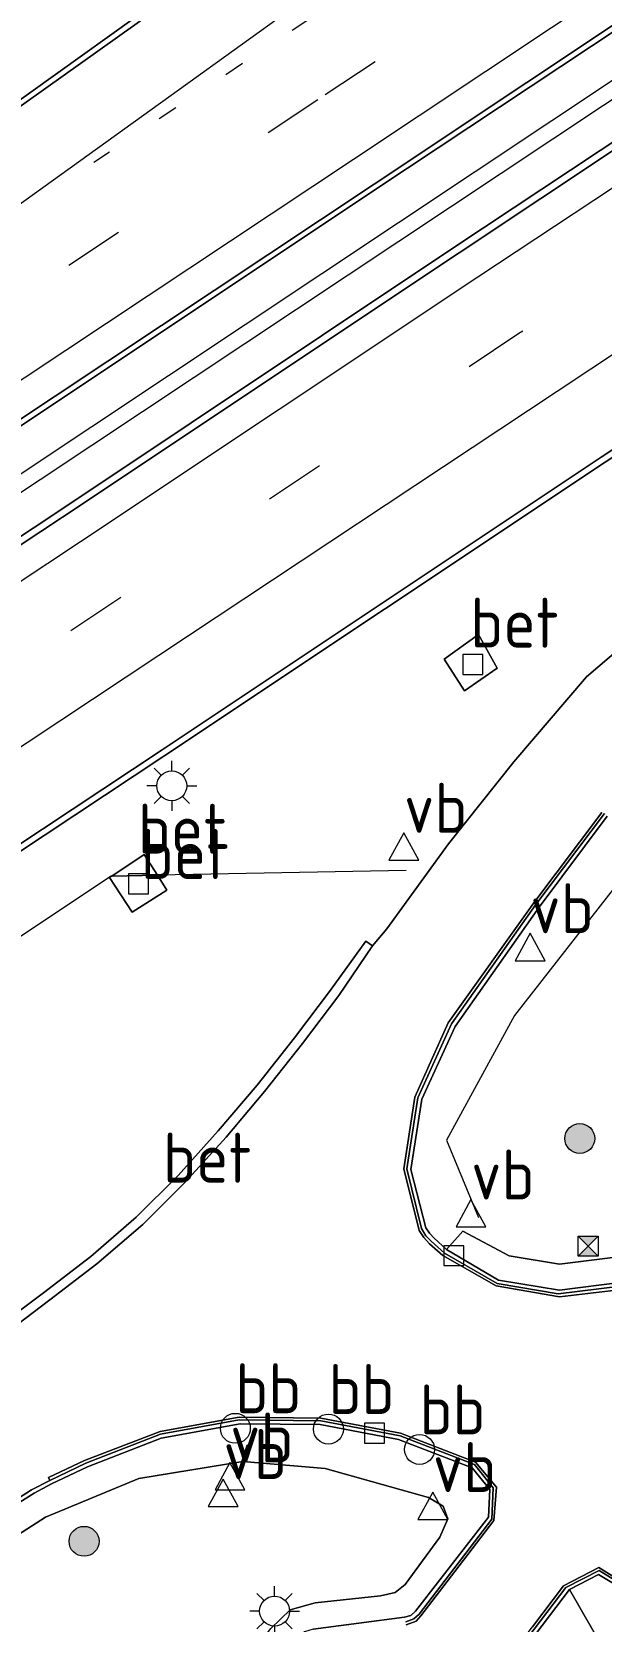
# Model space of a CAD drawing. Extents: x 253736 to 255979, y 477184 to 479215.
# Drawn here: x 254952.9 to 254981.4, y 478034 to 478113.7 of the extents above; entities that cross this region are included whole.
import ezdxf
from ezdxf.enums import TextEntityAlignment as Align

# ---------------------------------------------------------------- set-up
doc = ezdxf.new("R2010")
doc.units = 0
doc.linetypes.add('13strp', pattern=[4, 1, -3])
doc.linetypes.add('39strp', pattern=[12, 3, -9])
for name, color, linetype, lineweight in [('af-bs-rasterhekwerk', 8, 'hekwerk', 18), ('bp-b5-grasland', 8, 'Continuous', 18), ('bp-bs-boom', 8, 'Continuous', 18), ('gr-bs-geleiderail', 8, 'geleiderail', 18), ('mk-bs-13streep 0.45', 8, '13strp', 18), ('mk-bs-39streep 0.15', 8, '39strp', 18), ('mk-bs-streep 0.15', 8, 'Continuous', 18), ('og-bs-inrichtingselement', 8, 'Continuous', 18), ('og-bs-terreinafscheiding', 8, 'Continuous', 18), ('vh-b5-verh_soort', 8, 'Continuous', 18), ('vh-bs-band', 8, 'Continuous', 18), ('wh-bs-kolk', 8, 'Continuous', 18), ('wm-bs-lichtmast', 8, 'Continuous', 18), ('wm-bs-overig', 8, 'Continuous', 18), ('wm-bs-verkeersbord', 8, 'Continuous', 18)]:
    doc.layers.add(name, color=color, linetype=linetype, lineweight=lineweight)
doc.styles.add('rtw_iso', font='isocp.shx')
doc.linetypes.add('geleiderail', pattern='A,2,-1,[175,RTW.shx,S=0.5,R=0,X=0,Y=0],-1', length=4)
doc.linetypes.add('hekwerk', pattern='A,7,-1.5,[1,RTW.shx,S=0.75,R=0,X=0,Y=0],-1.5', length=10)

# ---------------------------------------------------------------- blocks, each defined once
blk = doc.blocks.new('verkeersbord')
for p, q in [((0, 0.75), (-0.75, -0.625)), ((0.75, -0.625), (0, 0.75)), ((-0.75, -0.625), (0.75, -0.625))]:
    blk.add_line(p, q)
blk = doc.blocks.new('dtbattr')
at = {"style": 'rtw_iso'}
blk.add_attdef('TAG', (0.591, 0.868), '', height=2.5, dxfattribs=at)
blk = doc.blocks.new('kolk')
blk.add_lwpolyline([(-0.5, -0.5), (0.5, -0.5), (0.5, 0.5), (-0.5, 0.5)], close=True)
blk = doc.blocks.new('dtb')
blk.add_circle((0, 0), 0.75)
blk = doc.blocks.new('camera')
h = blk.add_hatch(color=256)
h.paths.add_polyline_path([(0.5, 0.5), (-0.5, 0.5), (0, 0)])
h.paths.add_polyline_path([(0, 0), (-0.5, -0.5), (0.5, -0.5)])
for p, q in [((-0.5, 0.5), (0.5, -0.5)), ((0.5, 0.5), (-0.5, -0.5))]:
    blk.add_line(p, q)
blk.add_lwpolyline([(-0.5, 0.5), (0.5, 0.5), (0.5, -0.5), (-0.5, -0.5)], close=True)
blk = doc.blocks.new('RW1 Buren totaal_ACAD_1_FMEBLOCK86')
at = {"layer": 'bp-b5-grasland'}
for points in [[(14.667, 16.477, 24.632), (12.323, 15.211, 24.603), (12.825, 14.275, 24.583), (12.91, 14.33, 24.318), (14.329, 15.134, 24.384), (15.329, 13.329, 24.401), (15.27, 13.297, 24.399), (16.617, 10.909, 24.621), (16.608, 10.904, 24.621), (16.656, 10.816, 24.621), (17.57, 11.312, 24.512), (18.511, 9.773, 24.64), (24.658, -1.16, 24.641), (-7.515, -19.081, 24.563), (-18.721, -25.355, 24.548), (-21.531, -20.37, 24.435), (-24.658, -14.758, 24.329), (-23.787, -14.3, 24.382), (-21.849, -13.184, 24.357), (-19.344, -11.513, 24.365), (-17.079, -9.511, 24.37), (-15.138, -7.191, 24.387), (-4.57, 6.744, 24.423), (9.559, 25.355, 24.543), (13.787, 17.978, 24.636)], [(-12.276, -20.478, 24.542), (8.88, -8.548, 24.486), (8.529, -7.293, 24.257), (6.415, -3.02, 24.034), (17.814, 2.816, 24.355), (18.441, 4.444, 24.489), (15.776, 8.561, 24.425), (12.614, 9.39, 24.276), (10.309, 12.886, 24.281), (7.002, 15.88, 24.256), (5.134, 16.327, 24.345), (3.219, 15.009, 24.39), (-4.263, 5.266, 24.339), (-14.529, -8.513, 24.289), (-16.697, -10.982, 24.283), (-19.263, -12.931, 24.285), (-21.82, -15.002, 24.307), (-22.243, -16.542, 24.299), (-18.627, -22.17, 24.471), (-17.785, -22.658, 24.505), (-16.265, -22.57, 24.49)], [(11.244, -7.629, 24.431), (18.318, -4.046, 24.469), (16.311, -0.311, 24.419), (9.259, -3.875, 24.323)]]:
    blk.add_polyline3d(points, close=True, dxfattribs=at)
blk = doc.blocks.new('RW1 Buren totaal_ACAD_1_FMEBLOCK121')
at = {"layer": 'bp-b5-grasland'}
for points in [[(17.036, 4.126, 24.227), (-4.313, -10.009, 24.206), (-11.81, -14.929, 24.189), (-21.513, -21.345, 24.175), (-32.573, -28.667, 24.186), (-37.02, -31.587, 24.182), (-41.441, -35.361, 24.163), (-45.085, -39.612, 24.158), (-48.352, -43.72, 24.147), (-51.444, -47.983, 24.169), (-52.162, -48.837, 24.181), (-52.496, -48.61, 24.263), (-54.267, -51.058, 24.267), (-56.067, -53.453, 24.29), (-57.947, -55.823, 24.306), (-59.894, -58.106, 24.336), (-61.896, -60.343, 24.365), (-64.012, -62.437, 24.358), (-66.283, -64.408, 24.346), (-68.656, -66.234, 24.34), (-71.085, -68.052, 24.32)], [(-123.333, -79.617, 24.248), (-105.963, -68.099, 24.254), (-82.017, -52.187, 24.307), (-62.624, -39.328, 24.313), (-40.512, -24.599, 24.362), (-23.482, -13.286, 24.367), (0.84, 2.865, 24.408)]]:
    blk.add_polyline3d(points, dxfattribs=at)
for points in [[(-48.566, -34.475, 23.984), (-47.551, -36.062, 23.969), (-45.919, -34.931, 23.957), (-46.855, -33.237, 23.969)], [(-65.227, -45.345, 23.96), (-65.337, -45.419, 23.942), (-64.213, -47.152, 23.93), (-62.464, -46.054, 23.927), (-62.944, -45.301, 23.992), (-63.603, -44.266, 23.936)]]:
    blk.add_polyline3d(points, close=True, dxfattribs=at)
blk = doc.blocks.new('RW1 Buren totaal_ACAD_1_FMEBLOCK153')
at = {"layer": 'bp-b5-grasland'}
blk.add_polyline3d([(-19.684, -17.607, 24.762), (-39.852, -30.986, 24.744), (-60.968, -45.069, 24.711), (-81.337, -58.579, 24.689), (-101.173, -71.821, 24.67), (-122.662, -86.049, 24.648), (-143.344, -99.778, 24.628), (-163.6, -113.26, 24.572), (-166.26, -115.035, 24.568), (-167.151, -113.48, 25.234), (-167.586, -112.879, 25.252), (-168.871, -111.209, 24.542), (-167.2, -110.098, 24.546), (-142.91, -94.001, 24.596), (-120.5, -79.048, 24.6), (-103.947, -68.135, 24.634), (-85.237, -55.65, 24.665), (-62.199, -40.35, 24.681), (-42.475, -27.246, 24.698), (-22.091, -13.747, 24.719), (0.318, 1.1, 24.749)], dxfattribs=at)
blk = doc.blocks.new('RW1 Buren totaal_ACAD_1_FMEBLOCK187')
at = {"layer": 'bp-b5-grasland'}
blk.add_polyline3d([(-63.529, -109.425, 24.373), (-77.97, -119.773, 24.368), (-81.548, -122.317, 24.362), (-85.702, -125.295, 24.348), (-89.151, -127.659, 24.334), (-109.549, -141.286, 24.309), (-128.239, -153.606, 24.261), (-147.641, -166.574, 24.25), (-152.899, -158.872, 23.71), (-119.671, -136.762, 24.004), (-79.63, -109.768, 24.052)], dxfattribs=at)
blk = doc.blocks.new('boom')
blk.add_hatch(color=256).paths.add_polyline_path([(-0.75, 0, 1), (0.75, 0, 1)])
blk.add_circle((0, 0), 0.75)
blk = doc.blocks.new('lantaarnpaal')
for p, q in [((-0.884, 0.884), (-0.53, 0.53)), ((0, 0.75), (0, 1.25)), ((0.53, 0.53), (0.884, 0.884)), ((-0.75, 0), (-1.25, 0)), ((0.75, 0), (1.25, 0)), ((-0.53, -0.53), (-0.884, -0.884)), ((0, -0.75), (0, -1.25)), ((0.53, -0.53), (0.884, -0.884))]:
    blk.add_line(p, q)
blk.add_circle((0, 0), 0.75)
blk = doc.blocks.new('RW1 Buren totaal_ACAD_1_FMEBLOCK888')
at = {"layer": 'vh-b5-verh_soort'}
for points in [[(-21.379, -26.355, 24.459), (-21.923, -25.557, 24.45), (-21.274, -25.191, 24.45), (-22.751, -17.575, 24.45), (-26.073, -19.478, 24.45), (-27.584, -17.265, 24.417), (-26.186, -16.329, 24.413), (-21.481, -12.507, 24.402), (-17.473, -8.009, 24.393), (-14.24, -2.909, 24.314), (-10.023, 4.97, 24.394), (-6.892, 10.829, 24.387), (-3.721, 15.863, 24.345), (0.503, 20.2, 24.375), (4.764, 22.875, 24.356), (5.623, 23.34, 24.323), (7.424, 24.206, 24.349), (11.128, 25.637, 24.378), (15.084, 26.355, 24.409), (19.089, 26.319, 24.431), (23.02, 25.568, 24.44), (26.709, 24.143, 24.441), (27.584, 23.064, 24.465), (27.531, 21.673, 24.464), (23.865, 16.966, 24.455), (23.632, 16.755, 24.459), (23.314, 16.659, 24.473), (18.738, 16.061, 24.404), (18.306, 15.932, 24.399), (17.946, 15.626, 24.378), (10.525, 5.92, 24.409), (3.012, -4.041, 24.394), (2.781, -4.48, 24.398), (2.736, -4.868, 24.403), (3.492, -9.628, 24.449), (3.487, -9.916, 24.454), (3.339, -10.228, 24.449), (1.446, -12.555, 24.47), (-0.753, -14.611, 24.464), (-3.247, -16.291, 24.477)], [(-3.958, -10.569, 24.64), (-3.082, -10.602, 24.613), (-2.436, -9.827, 24.59), (-0.973, -7.325, 24.541), (1.37, -3.903, 24.473), (10.052, 7.561, 24.485), (16.612, 16.099, 24.457), (17.589, 17.04, 24.465), (18.841, 17.381, 24.479), (22.106, 17.731, 24.514), (22.843, 17.901, 24.512), (23.356, 18.3, 24.519), (25.089, 20.668, 24.535), (25.484, 21.596, 24.53), (25.26, 22.228, 24.523), (24.521, 22.664, 24.534), (19.332, 24.107, 24.501), (15.207, 24.466, 24.466), (10.005, 23.61, 24.421), (5.321, 21.677, 24.347), (1.33, 19.122, 24.38), (-2.703, 14.947, 24.38), (-5.611, 10.205, 24.391), (-8.857, 4.394, 24.441), (-14.396, -5.617, 24.437)]]:
    blk.add_polyline3d(points, close=True, dxfattribs=at)
blk = doc.blocks.new('dtbattr-r')
at = {"style": 'rtw_iso'}
blk.add_attdef('TAG', text='', height=2.5, dxfattribs=at).set_placement((0, 0), align=Align.MIDDLE_CENTER)
blk = doc.blocks.new('RW1 Buren totaal_ACAD_1_FMEBLOCK893')
at = {"layer": 'vh-b5-verh_soort'}
for points in [[(-39.181, -28.758, 24.527), (-42.57, -22.509, 24.547), (-44.25, -21.472, 24.518), (-46.024, -22.384, 24.47), (-47.584, -24.437, 24.449)], [(-53.92, -24.334, 24.339), (-53.418, -24.147, 24.341), (-53.174, -23.895, 24.342), (-51.467, -21.666, 24.423), (-49.514, -19.115, 24.441), (-49.391, -17.433, 24.415), (-50.433, -16.183, 24.405), (-54.202, -14.733, 24.371), (-58.182, -13.982, 24.312), (-62.287, -13.931, 24.292), (-66.237, -14.644, 24.249), (-70.024, -16.104, 24.237), (-71.829, -16.962, 24.218), (-71.773, -17.112, 24.211), (-72.687, -17.565, 24.236), (-76.939, -20.284, 24.218), (-81.197, -24.643, 24.244)], [(-74.216, -9.897, 24.218), (-71.769, -8.057, 24.21), (-69.422, -6.241, 24.207), (-67.104, -4.282, 24.225), (-64.97, -2.141, 24.241), (-62.93, 0.106, 24.226), (-61.005, 2.391, 24.207), (-59.108, 4.792, 24.177), (-57.295, 7.208, 24.16), (-55.596, 9.691, 24.181), (-54.878, 10.545, 24.169), (-51.786, 14.808, 24.147), (-48.519, 18.916, 24.158), (-44.875, 23.167, 24.163), (-40.454, 26.941, 24.182)], [(-44.103, 16.378, 24.25), (-47.521, 11.851, 24.232), (-51.804, 5.831, 24.251), (-53.478, 2.108, 24.282), (-54.029, -1.487, 24.288), (-53.256, -4.573, 24.311), (-53.033, -4.929, 24.314), (-52.749, -5.24, 24.319), (-52.074, -5.822, 24.309), (-49.408, -7.351, 24.393), (-46.228, -7.907, 24.425), (-43.101, -7.535, 24.47)]]:
    blk.add_polyline3d(points, dxfattribs=at)
blk = doc.blocks.new('Deel_d28hz')
at = {"layer": 'af-bs-rasterhekwerk'}
for points in [[(255118.226, 478166.834, 24.369), (255097.356, 478150.46, 24.267), (254987.221, 478077.356, 24.217), (254977.077, 478064.379, 24.253), (254973.673, 478058.132, 24.34), (254975.275, 478054.254, 24.32)], [(254971.653, 478071.65, 24.079), (254959.188, 478071.406, 23.992), (254956.905, 478071.361, 23.96), (254956.862, 478071.36, 23.977), (254898.616, 478032.6, 23.896)]]:
    blk.add_polyline3d(points, dxfattribs=at)
at = {"layer": 'bp-b5-grasland'}
for points in [[(254982.011, 478052.244, 24.545), (254979.332, 478051.91, 24.529), (254976.811, 478052.331, 24.525), (254974.494, 478053.562, 24.429), (254973.679, 478052.651, 24.431), (254973.052, 478053.222, 24.443), (254972.823, 478053.464, 24.446), (254972.636, 478053.728, 24.428), (254971.882, 478056.656, 24.412), (254972.436, 478060.186, 24.408), (254974.102, 478063.826, 24.388), (254978.318, 478069.798, 24.375), (254981.72, 478074.37, 24.293)], [(254945.551, 478032.508, 24.38), (254949.585, 478036.683, 24.38), (254953.575, 478039.238, 24.347), (254958.26, 478041.171, 24.421), (254963.462, 478042.027, 24.466), (254967.587, 478041.668, 24.501), (254972.775, 478040.225, 24.534), (254973.514, 478039.789, 24.523), (254973.738, 478039.157, 24.53), (254973.344, 478038.229, 24.535), (254971.611, 478035.861, 24.519), (254971.098, 478035.462, 24.512), (254970.36, 478035.292, 24.514), (254967.096, 478034.942, 24.479), (254965.843, 478034.601, 24.465), (254964.866, 478033.66, 24.457)]]:
    blk.add_polyline3d(points, dxfattribs=at)
at = {"layer": 'gr-bs-geleiderail'}
for points in [[(254888.275, 478047.997, 25.234), (254935.328, 478079.297, 25.375), (254984.13, 478111.71, 25.456), (255036.715, 478146.672, 25.501), (255089.688, 478181.695, 25.57), (255099.031, 478187.796, 25.585), (255119.681, 478201.284, 25.603), (255139.001, 478214.098, 25.636), (255146.576, 478219.171, 25.639), (255168.412, 478234.722, 25.633), (255193.618, 478252.791, 25.636), (255196.659, 478255.099, 25.672), (255203.806, 478261.204, 25.642), (255211.552, 478267.917, 25.69), (255213.228, 478269.389, 25.696)], [(255189.73, 478254.275, 25.687), (255168.87, 478239.295, 25.606), (255166.928, 478237.872, 25.609), (255165.502, 478236.716, 25.624), (255163.462, 478234.975, 25.6), (255147.611, 478221.359, 25.606), (255145.153, 478219.373, 25.609), (255142.787, 478217.576, 25.6), (255140.043, 478215.661, 25.597), (255086.635, 478180.625, 25.567), (255065.494, 478166.654, 25.546), (255039.868, 478149.662, 25.474), (254994.323, 478119.448, 25.471), (254944.356, 478086.205, 25.42), (254887.84, 478048.598, 25.252)]]:
    blk.add_polyline3d(points, dxfattribs=at)
at = {"layer": 'mk-bs-13streep 0.45'}
blk.add_polyline3d([(255184.276, 478260.825, 24.803), (255159.55, 478243.248, 24.766), (255139.797, 478229.605, 24.77), (255123.253, 478218.399, 24.76), (255103.304, 478205.046, 24.716), (255083.362, 478191.75, 24.707), (255065.914, 478180.142, 24.674), (255049.248, 478169.093, 24.652), (255033.402, 478158.555, 24.629), (255013.39, 478145.301, 24.61), (254993.389, 478132.014, 24.595), (254976.767, 478120.942, 24.569), (254956.009, 478107.131, 24.548)], dxfattribs=at)
at = {"layer": 'mk-bs-39streep 0.15'}
for points in [[(255226.958, 478271.138, 25.019), (255223.306, 478268.451, 25.01), (255198.516, 478250.276, 24.912), (255177.9, 478235.288, 24.846), (255158.307, 478221.1, 24.864), (255140.11, 478208.093, 24.835), (255119.662, 478193.675, 24.805), (255100.661, 478180.703, 24.782), (255079.172, 478166.186, 24.753), (255060.93, 478154.106, 24.732), (255038.855, 478139.38, 24.689), (255018.695, 478126.038, 24.67), (254997.503, 478111.938, 24.651), (254977.306, 478098.547, 24.628), (254957.352, 478085.319, 24.61), (254935.845, 478071.061, 24.58), (254915.165, 478057.282, 24.532), (254894.834, 478043.753, 24.492), (254892.201, 478041.997, 24.488)], [(255186.689, 478258.106, 24.879), (255166.202, 478243.526, 24.804), (255150.144, 478232.271, 24.835), (255132.672, 478220.397, 24.81), (255113.308, 478207.386, 24.773), (255092.597, 478193.55, 24.74), (255073.1, 478180.586, 24.724), (255052.608, 478166.992, 24.688), (255030.329, 478152.206, 24.648), (255010.167, 478138.804, 24.644), (254990.085, 478125.445, 24.622), (254967.229, 478110.267, 24.594), (254948.36, 478097.705, 24.57), (254932.29, 478087.062, 24.539), (254909.632, 478071.999, 24.522), (254885.16, 478055.676, 24.49), (254883.58, 478054.626, 24.487)]]:
    blk.add_polyline3d(points, dxfattribs=at)
at = {"layer": 'mk-bs-streep 0.15'}
for points in [[(255224.761, 478273.828, 25.1), (255221.085, 478271.117, 25.087), (255196.306, 478252.972, 24.989), (255175.815, 478238.102, 24.917), (255156.271, 478223.899, 24.942), (255138.047, 478210.911, 24.927), (255117.592, 478196.483, 24.904), (255098.571, 478183.49, 24.884), (255077.161, 478169.041, 24.835), (255059.004, 478156.986, 24.809), (255036.874, 478142.255, 24.764), (255016.723, 478128.899, 24.752), (254995.537, 478114.784, 24.732), (254975.242, 478101.385, 24.711), (254955.33, 478088.115, 24.686), (254933.831, 478073.872, 24.654), (254913.196, 478060.129, 24.626), (254892.903, 478046.623, 24.578), (254890.251, 478044.853, 24.572)], [(254894.152, 478039.139, 24.409), (254896.752, 478040.874, 24.414), (254917.083, 478054.403, 24.454), (254937.76, 478068.18, 24.502), (254959.264, 478082.435, 24.532), (254979.218, 478095.663, 24.55), (254999.417, 478109.056, 24.573), (255020.608, 478123.155, 24.592), (255040.77, 478136.498, 24.611), (255062.845, 478151.225, 24.654), (255081.096, 478163.31, 24.675), (255102.605, 478177.841, 24.704), (255121.634, 478190.832, 24.727), (255142.113, 478205.272, 24.757), (255160.328, 478218.292, 24.786), (255179.932, 478232.488, 24.768), (255200.556, 478247.482, 24.834), (255225.354, 478265.662, 24.932), (255229.151, 478268.455, 24.941)], [(255181.901, 478263.502, 24.731), (255161.392, 478248.914, 24.659), (255137.295, 478232.204, 24.685), (255118.162, 478219.275, 24.651), (255088.634, 478199.613, 24.609), (255066.814, 478185.019, 24.586), (255048.343, 478172.804, 24.53), (255027.272, 478158.773, 24.508), (255026.146, 478158.013, 24.521), (255024.613, 478156.955, 24.509), (255006.705, 478144.105, 24.526), (254986.328, 478129.518, 24.54), (254965.243, 478114.337, 24.546), (254944.373, 478099.342, 24.541), (254943.141, 478098.456, 24.543), (254941.881, 478097.63, 24.528), (254924.43, 478086.06, 24.494), (254906.753, 478074.33, 24.461), (254884.873, 478059.746, 24.439), (254881.581, 478057.554, 24.435)], [(255188.981, 478255.523, 24.953), (255168.51, 478240.905, 24.882), (255152.228, 478229.527, 24.92), (255134.648, 478217.563, 24.892), (255115.293, 478204.564, 24.843), (255094.584, 478190.72, 24.812), (255075.051, 478177.742, 24.784), (255054.575, 478164.137, 24.762), (255032.322, 478149.38, 24.74), (255011.935, 478135.811, 24.718), (254992.199, 478122.706, 24.702), (254969.016, 478107.275, 24.672), (254950.459, 478094.956, 24.659), (254934.047, 478084.029, 24.636), (254911.501, 478069.102, 24.598), (254887.35, 478052.993, 24.567), (254885.524, 478051.778, 24.563)]]:
    blk.add_polyline3d(points, dxfattribs=at)
at = {"layer": 'og-bs-terreinafscheiding'}
for points in [[(254889.358, 478046.162, 24.602), (254892.042, 478047.956, 24.607), (254912.269, 478061.408, 24.656), (254932.942, 478075.157, 24.677), (254954.429, 478089.346, 24.709), (254974.313, 478102.598, 24.731), (254994.672, 478116.16, 24.756), (255015.754, 478130.202, 24.787), (255035.967, 478143.593, 24.794), (255058.063, 478158.242, 24.83), (255076.327, 478170.33, 24.865), (255097.595, 478184.651, 24.907), (255116.682, 478197.617, 24.927), (255137.352, 478211.81, 24.951), (255155.684, 478224.707, 24.97), (255175.226, 478238.738, 24.925), (255195.852, 478253.624, 25.007), (255220.606, 478271.687, 25.094), (255224.296, 478274.397, 25.109)], [(255046.065, 478175.926, 24.456), (255021.758, 478159.734, 24.382), (255018.832, 478157.772, 24.402), (255016.167, 478155.889, 24.409), (255004.237, 478147.253, 24.417), (254984.168, 478132.826, 24.448), (254963.496, 478117.922, 24.443), (254949, 478107.596, 24.463), (254945.457, 478105.078, 24.454), (254941.326, 478102.055, 24.441), (254917.452, 478086.101, 24.364), (254898.758, 478073.776, 24.324), (254879.35, 478060.822, 24.307)], [(254879.214, 478061.021, 24.25), (254898.616, 478073.989, 24.261), (254917.306, 478086.309, 24.309), (254937.704, 478099.936, 24.334), (254941.153, 478102.3, 24.348), (254945.307, 478105.278, 24.362), (254948.885, 478107.822, 24.368), (254963.326, 478118.17, 24.373), (254984.048, 478133.094, 24.36), (255004.029, 478147.515, 24.327), (255016.004, 478156.123, 24.314), (255018.7, 478158.025, 24.32), (255021.564, 478159.989, 24.315), (255045.932, 478176.229, 24.37), (255064.464, 478188.512, 24.406), (255086.353, 478203.125, 24.431), (255115.702, 478222.866, 24.465), (255134.916, 478235.824, 24.481), (255158.333, 478252.459, 24.44), (255160.302, 478253.804, 24.431), (255168.778, 478259.84, 24.455), (255168.973, 478259.653, 24.543)], [(254886.42, 478050.466, 24.59), (254888.232, 478051.673, 24.594), (254912.346, 478067.758, 24.643), (254934.819, 478082.634, 24.681), (254951.381, 478093.619, 24.692), (254970.054, 478106.036, 24.705), (254993.057, 478121.37, 24.734), (255012.786, 478134.429, 24.751), (255033.225, 478148.007, 24.765), (255055.593, 478162.868, 24.802), (255075.882, 478176.384, 24.813), (255095.619, 478189.531, 24.856), (255115.98, 478203.423, 24.865), (255135.136, 478216.575, 24.909), (255152.583, 478228.786, 24.931), (255162.636, 478235.887, 24.902), (255168.982, 478240.369, 24.884), (255189.474, 478254.966, 24.955)], [(254889.166, 478046.442, 24.568), (254891.826, 478048.217, 24.572), (254912.081, 478061.699, 24.628), (254932.764, 478075.428, 24.648), (254954.252, 478089.656, 24.67), (254974.089, 478102.898, 24.689), (254994.458, 478116.408, 24.711), (255015.574, 478130.491, 24.744), (255035.742, 478143.87, 24.762), (255057.854, 478158.533, 24.795), (255076.158, 478170.664, 24.823), (255097.176, 478184.732, 24.85), (255116.541, 478197.84, 24.872), (255137.148, 478212.114, 24.912), (255155.529, 478224.908, 24.918), (255175.18, 478238.839, 24.877), (255195.784, 478253.674, 24.963), (255195.852, 478253.624, 25.007)], [(254886.555, 478050.268, 24.542), (254888.226, 478051.379, 24.546), (254912.516, 478067.476, 24.596), (254934.926, 478082.429, 24.6), (254951.479, 478093.342, 24.634), (254970.189, 478105.827, 24.665), (254993.227, 478121.127, 24.681), (255012.951, 478134.231, 24.698), (255033.335, 478147.73, 24.719), (255055.744, 478162.577, 24.749), (255076.075, 478176.079, 24.766), (255095.765, 478189.314, 24.82), (255116.089, 478203.18, 24.825), (255135.281, 478216.334, 24.864), (255151.411, 478227.672, 24.891), (255162.722, 478235.695, 24.848), (255162.636, 478235.887, 24.902)], [(255135.278, 478191.005, 24.438), (255142.426, 478197.674, 24.493), (255147.694, 478202.564, 24.596), (255147.277, 478203.306, 24.641), (255133.065, 478193.779, 24.617), (255105.129, 478174.662, 24.576), (255090.951, 478165.186, 24.56), (255076.622, 478155.576, 24.536), (255066.268, 478148.665, 24.526), (255037.729, 478129.77, 24.481), (255022.785, 478119.902, 24.472), (254998.452, 478103.676, 24.457), (254981.426, 478092.352, 24.412), (254959.42, 478077.69, 24.39), (254939.927, 478064.784, 24.361), (254915.918, 478048.858, 24.323), (254898.702, 478037.408, 24.305), (254896.392, 478035.859, 24.296)], [(254896.57, 478035.597, 24.24), (254898.799, 478037.09, 24.248), (254916.169, 478048.608, 24.254), (254940.115, 478064.52, 24.307), (254959.508, 478077.379, 24.313), (254981.62, 478092.108, 24.362), (254998.65, 478103.421, 24.367), (255022.972, 478119.572, 24.408), (255037.834, 478129.439, 24.401), (255066.441, 478148.39, 24.465), (255076.782, 478155.197, 24.444), (255091.21, 478164.889, 24.484), (255105.203, 478174.322, 24.526), (255133.31, 478193.551, 24.542), (255147.336, 478202.954, 24.566), (255147.277, 478203.306, 24.641)], [(254981.463, 478074.557, 24.25), (254978.045, 478070.03, 24.232), (254973.762, 478064.01, 24.251), (254972.088, 478060.287, 24.282), (254971.537, 478056.692, 24.288), (254972.31, 478053.606, 24.311), (254972.533, 478053.25, 24.314), (254972.817, 478052.939, 24.319), (254973.492, 478052.357, 24.309), (254976.158, 478050.828, 24.393), (254979.338, 478050.272, 24.425), (254982.465, 478050.644, 24.47)], [(254973.679, 478052.651, 24.431), (254976.282, 478051.119, 24.455), (254979.332, 478050.611, 24.468), (254982.362, 478050.996, 24.503), (254985.118, 478052.347, 24.522), (254987.584, 478054.797, 24.537), (254991.811, 478060.326, 24.551), (254993.859, 478062.604, 24.55), (254996.233, 478064.508, 24.532), (254996.468, 478064.742, 24.514), (254996.589, 478065.05, 24.5), (254998.012, 478071.945, 24.426), (254998.185, 478072.327, 24.436), (254998.527, 478072.641, 24.426), (255041.465, 478101.123, 24.449), (255069.621, 478119.755, 24.414), (255107.974, 478145.172, 24.436), (255108.588, 478145.27, 24.46), (255109.057, 478144.454, 24.462), (255107.96, 478139.214, 24.497), (255108.093, 478138.92, 24.501), (255108.567, 478138.943, 24.92), (255109.353, 478139.506, 24.555)], [(254951.047, 478048.655, 24.32), (254953.476, 478050.473, 24.34), (254955.849, 478052.299, 24.346), (254958.12, 478054.27, 24.358), (254960.236, 478056.364, 24.365), (254962.238, 478058.6, 24.336), (254964.185, 478060.883, 24.306), (254966.065, 478063.254, 24.29), (254967.865, 478065.649, 24.267), (254969.636, 478068.097, 24.263), (254969.97, 478067.87, 24.181), (254970.688, 478068.724, 24.169), (254973.78, 478072.987, 24.147), (254977.047, 478077.095, 24.158), (254980.691, 478081.346, 24.163), (254985.112, 478085.12, 24.182)], [(254981.72, 478074.37, 24.293), (254978.318, 478069.798, 24.375), (254974.102, 478063.826, 24.388), (254972.436, 478060.186, 24.408), (254971.882, 478056.656, 24.412), (254972.636, 478053.728, 24.428), (254972.823, 478053.464, 24.446), (254973.052, 478053.222, 24.443), (254973.679, 478052.651, 24.431)], [(254973.566, 478082.232, 23.984), (254974.581, 478080.644, 23.969), (254976.213, 478081.776, 23.957), (254975.277, 478083.47, 23.969), (254973.566, 478082.232, 23.984)], [(254973.679, 478052.651, 24.431), (254974.494, 478053.562, 24.429), (254976.811, 478052.331, 24.525), (254979.332, 478051.91, 24.529), (254982.011, 478052.244, 24.545), (254984.406, 478053.446, 24.553), (254986.537, 478055.578, 24.552), (254990.744, 478061.11, 24.599), (254992.899, 478063.517, 24.609), (254994.695, 478065.002, 24.599), (254995.236, 478065.499, 24.578), (254995.4, 478065.985, 24.569), (254996.604, 478072.158, 24.464), (254996.97, 478073.107, 24.44), (254997.862, 478073.927, 24.427), (255010.597, 478082.304, 24.482), (255009.535, 478083.986, 24.512)], [(254957.919, 478069.554, 23.93), (254959.668, 478070.653, 23.927), (254959.188, 478071.406, 23.992), (254958.529, 478072.44, 23.936), (254956.905, 478071.361, 23.96), (254956.795, 478071.288, 23.942), (254957.919, 478069.554, 23.93)], [(254971.646, 478033.845, 24.339), (254972.148, 478034.032, 24.341), (254972.392, 478034.284, 24.342), (254974.099, 478036.513, 24.423), (254976.052, 478039.064, 24.441), (254976.175, 478040.746, 24.415), (254975.133, 478041.996, 24.405), (254971.364, 478043.446, 24.371), (254967.384, 478044.197, 24.312), (254963.279, 478044.248, 24.292), (254959.329, 478043.535, 24.249), (254955.542, 478042.075, 24.237), (254953.737, 478041.217, 24.218), (254953.793, 478041.067, 24.211)], [(254944.533, 478033.424, 24.345), (254948.758, 478037.761, 24.375), (254953.018, 478040.436, 24.356), (254953.877, 478040.901, 24.323), (254955.678, 478041.767, 24.349), (254959.383, 478043.198, 24.378), (254963.338, 478043.916, 24.409), (254967.344, 478043.88, 24.431), (254971.274, 478043.129, 24.44), (254974.964, 478041.704, 24.441), (254975.839, 478040.625, 24.465), (254975.785, 478039.234, 24.464), (254972.12, 478034.527, 24.455), (254971.886, 478034.316, 24.459), (254971.568, 478034.22, 24.473), (254966.992, 478033.622, 24.404)], [(254964.866, 478033.66, 24.457), (254965.843, 478034.601, 24.465), (254967.096, 478034.942, 24.479), (254970.36, 478035.292, 24.514), (254971.098, 478035.462, 24.512), (254971.611, 478035.861, 24.519), (254973.344, 478038.229, 24.535), (254973.738, 478039.157, 24.53), (254973.514, 478039.789, 24.523), (254972.775, 478040.225, 24.534), (254967.587, 478041.668, 24.501), (254963.462, 478042.027, 24.466), (254958.26, 478041.171, 24.421), (254953.575, 478039.238, 24.347), (254949.585, 478036.683, 24.38), (254945.551, 478032.508, 24.38)], [(254929.749, 477986.997, 24.328), (254944.063, 477995.019, 24.337), (254945.509, 477995.829, 24.357), (254948.259, 477997.37, 24.261), (254950.724, 477999.019, 24.254), (254952.921, 478001.044, 24.259), (254954.875, 478003.284, 24.253), (254965.428, 478017.22, 24.29), (254977.982, 478033.742, 24.449), (254979.542, 478035.795, 24.47), (254981.316, 478036.707, 24.518), (254982.996, 478035.67, 24.547), (254986.385, 478029.421, 24.527)], [(254979.832, 478035.618, 24.543), (254981.293, 478036.356, 24.565), (254982.708, 478035.512, 24.595), (254986.203, 478029.336, 24.652), (254990.623, 478021.537, 24.669), (254997.22, 478009.85, 24.618), (254997.393, 478008.472, 24.65), (254996.485, 478007.408, 24.638), (254963.828, 477989.137, 24.593), (254949.721, 477981.239, 24.58), (254938.122, 477974.733, 24.6)], [(254945.614, 477995.505, 24.329), (254946.485, 477995.962, 24.382), (254948.423, 477997.078, 24.357), (254950.928, 477998.749, 24.365), (254953.194, 478000.752, 24.37), (254955.135, 478003.072, 24.387), (254965.703, 478017.007, 24.423), (254979.832, 478035.618, 24.543)], [(254979.832, 478035.618, 24.543), (254984.059, 478028.241, 24.636), (254984.939, 478026.74, 24.632)]]:
    blk.add_polyline3d(points, dxfattribs=at)
at = {"layer": 'vh-b5-verh_soort'}
for points in [[(255037.729, 478129.77, 24.481), (255022.785, 478119.902, 24.472), (254998.452, 478103.676, 24.457), (254981.426, 478092.352, 24.412), (254959.42, 478077.69, 24.39), (254939.927, 478064.784, 24.361), (254915.918, 478048.858, 24.323), (254898.702, 478037.408, 24.305), (254896.392, 478035.859, 24.296), (254894.152, 478039.139, 24.409), (254892.201, 478041.997, 24.488), (254890.251, 478044.853, 24.572), (254889.358, 478046.162, 24.602), (254892.042, 478047.956, 24.607), (254912.269, 478061.408, 24.656), (254932.942, 478075.157, 24.677), (254954.429, 478089.346, 24.709), (254974.313, 478102.598, 24.731), (254994.672, 478116.16, 24.756), (255015.754, 478130.202, 24.787), (255035.967, 478143.593, 24.794)], [(254993.057, 478121.37, 24.734), (254970.054, 478106.036, 24.705), (254951.381, 478093.619, 24.692), (254934.819, 478082.634, 24.681), (254912.346, 478067.758, 24.643), (254888.232, 478051.673, 24.594), (254886.42, 478050.466, 24.59), (254885.524, 478051.778, 24.563), (254883.58, 478054.626, 24.487), (254881.581, 478057.554, 24.435), (254879.35, 478060.822, 24.307), (254898.758, 478073.776, 24.324), (254917.452, 478086.101, 24.364), (254941.326, 478102.055, 24.441), (254945.457, 478105.078, 24.454), (254949, 478107.596, 24.463), (254963.496, 478117.922, 24.443)], [(254963.496, 478117.922, 24.443), (254949, 478107.596, 24.463), (254945.457, 478105.078, 24.454), (254941.326, 478102.055, 24.441), (254917.452, 478086.101, 24.364), (254898.758, 478073.776, 24.324), (254879.35, 478060.822, 24.307), (254879.214, 478061.021, 24.25), (254898.616, 478073.989, 24.261), (254917.306, 478086.309, 24.309), (254937.704, 478099.936, 24.334), (254941.153, 478102.3, 24.348), (254945.307, 478105.278, 24.362), (254948.885, 478107.822, 24.368), (254963.326, 478118.17, 24.373)], [(255035.967, 478143.593, 24.794), (255015.754, 478130.202, 24.787), (254994.672, 478116.16, 24.756), (254974.313, 478102.598, 24.731), (254954.429, 478089.346, 24.709), (254932.942, 478075.157, 24.677), (254912.269, 478061.408, 24.656), (254892.042, 478047.956, 24.607), (254889.358, 478046.162, 24.602), (254889.166, 478046.442, 24.568), (254891.826, 478048.217, 24.572), (254912.081, 478061.699, 24.628), (254932.764, 478075.428, 24.648), (254954.252, 478089.656, 24.67), (254974.089, 478102.898, 24.689), (254994.458, 478116.408, 24.711), (255015.574, 478130.491, 24.744), (255035.742, 478143.87, 24.762)], [(255055.744, 478162.577, 24.749), (255033.335, 478147.73, 24.719), (255012.951, 478134.231, 24.698), (254993.227, 478121.127, 24.681), (254970.189, 478105.827, 24.665), (254951.479, 478093.342, 24.634), (254934.926, 478082.429, 24.6), (254912.516, 478067.476, 24.596), (254888.226, 478051.379, 24.546), (254886.555, 478050.268, 24.542), (254886.42, 478050.466, 24.59), (254888.232, 478051.673, 24.594), (254912.346, 478067.758, 24.643), (254934.819, 478082.634, 24.681), (254951.381, 478093.619, 24.692), (254970.054, 478106.036, 24.705), (254993.057, 478121.37, 24.734), (255012.786, 478134.429, 24.751), (255033.225, 478148.007, 24.765), (255055.593, 478162.868, 24.802)], [(255037.834, 478129.439, 24.401), (255022.972, 478119.572, 24.408), (254998.65, 478103.421, 24.367), (254981.62, 478092.108, 24.362), (254959.508, 478077.379, 24.313), (254940.115, 478064.52, 24.307), (254916.169, 478048.608, 24.254), (254898.799, 478037.09, 24.248), (254896.57, 478035.597, 24.24), (254896.392, 478035.859, 24.296), (254898.702, 478037.408, 24.305), (254915.918, 478048.858, 24.323), (254939.927, 478064.784, 24.361), (254959.42, 478077.69, 24.39), (254981.426, 478092.352, 24.412), (254998.452, 478103.676, 24.457), (255022.785, 478119.902, 24.472), (255037.729, 478129.77, 24.481)], [(254982.362, 478050.996, 24.503), (254979.332, 478050.611, 24.468), (254976.282, 478051.119, 24.455), (254973.679, 478052.651, 24.431), (254974.494, 478053.562, 24.429), (254976.811, 478052.331, 24.525), (254979.332, 478051.91, 24.529), (254982.011, 478052.244, 24.545)], [(254981.586, 478074.498, 24.248), (254978.155, 478069.934, 24.243), (254973.921, 478063.958, 24.251), (254972.237, 478060.247, 24.287), (254971.688, 478056.693, 24.303), (254972.428, 478053.699, 24.3), (254972.645, 478053.328, 24.304), (254972.907, 478053.061, 24.308), (254973.576, 478052.459, 24.309), (254976.216, 478050.949, 24.389), (254979.269, 478050.421, 24.406), (254982.401, 478050.806, 24.446)], [(254982.465, 478050.644, 24.47), (254979.338, 478050.272, 24.425), (254976.158, 478050.828, 24.393), (254973.492, 478052.357, 24.309), (254972.817, 478052.939, 24.319), (254972.533, 478053.25, 24.314), (254972.31, 478053.606, 24.311), (254971.537, 478056.692, 24.288), (254972.088, 478060.287, 24.282), (254973.762, 478064.01, 24.251), (254978.045, 478070.03, 24.232), (254981.463, 478074.557, 24.25)], [(254982.401, 478050.806, 24.446), (254979.269, 478050.421, 24.406), (254976.216, 478050.949, 24.389), (254973.576, 478052.459, 24.309), (254972.907, 478053.061, 24.308), (254972.645, 478053.328, 24.304), (254972.428, 478053.699, 24.3), (254971.688, 478056.693, 24.303), (254972.237, 478060.247, 24.287), (254973.921, 478063.958, 24.251), (254978.155, 478069.934, 24.243), (254981.586, 478074.498, 24.248)], [(254981.72, 478074.37, 24.293), (254978.318, 478069.798, 24.375), (254974.102, 478063.826, 24.388), (254972.436, 478060.186, 24.408), (254971.882, 478056.656, 24.412), (254972.636, 478053.728, 24.428), (254972.823, 478053.464, 24.446), (254973.052, 478053.222, 24.443), (254973.679, 478052.651, 24.431), (254976.282, 478051.119, 24.455), (254979.332, 478050.611, 24.468), (254982.362, 478050.996, 24.503)], [(254951.047, 478048.655, 24.32), (254953.476, 478050.473, 24.34), (254955.849, 478052.299, 24.346), (254958.12, 478054.27, 24.358), (254960.236, 478056.364, 24.365), (254962.238, 478058.6, 24.336), (254964.185, 478060.883, 24.306), (254966.065, 478063.254, 24.29), (254967.865, 478065.649, 24.267), (254969.636, 478068.097, 24.263), (254969.97, 478067.87, 24.181), (254968.271, 478065.387, 24.16), (254966.458, 478062.971, 24.177), (254964.561, 478060.57, 24.207), (254962.636, 478058.285, 24.226), (254960.596, 478056.038, 24.241), (254958.462, 478053.897, 24.225), (254956.144, 478051.938, 24.207), (254953.797, 478050.122, 24.21), (254951.35, 478048.282, 24.218)], [(254971.63, 478033.998, 24.341), (254972.044, 478034.147, 24.342), (254972.298, 478034.368, 24.343), (254975.941, 478039.14, 24.435), (254976.016, 478040.706, 24.404), (254975.079, 478041.874, 24.386), (254971.351, 478043.319, 24.353), (254967.382, 478044.062, 24.306), (254963.291, 478044.115, 24.284), (254959.342, 478043.392, 24.254), (254955.598, 478041.95, 24.226), (254953.793, 478041.067, 24.211), (254953.737, 478041.217, 24.218), (254955.542, 478042.075, 24.237), (254959.329, 478043.535, 24.249), (254963.279, 478044.248, 24.292), (254967.384, 478044.197, 24.312), (254971.364, 478043.446, 24.371), (254975.133, 478041.996, 24.405), (254976.175, 478040.746, 24.415), (254976.052, 478039.064, 24.441), (254974.099, 478036.513, 24.423), (254972.392, 478034.284, 24.342), (254972.148, 478034.032, 24.341), (254971.646, 478033.845, 24.339)], [(254966.992, 478033.622, 24.404), (254971.568, 478034.22, 24.473), (254971.886, 478034.316, 24.459), (254972.12, 478034.527, 24.455), (254975.785, 478039.234, 24.464), (254975.839, 478040.625, 24.465), (254974.964, 478041.704, 24.441), (254971.274, 478043.129, 24.44), (254967.344, 478043.88, 24.431), (254963.338, 478043.916, 24.409), (254959.383, 478043.198, 24.378), (254955.678, 478041.767, 24.349), (254953.877, 478040.901, 24.323), (254953.018, 478040.436, 24.356), (254948.758, 478037.761, 24.375), (254944.533, 478033.424, 24.345)], [(254944.369, 478033.536, 24.244), (254948.627, 478037.895, 24.218), (254952.879, 478040.614, 24.236), (254953.793, 478041.067, 24.211), (254955.598, 478041.95, 24.226), (254959.342, 478043.392, 24.254), (254963.291, 478044.115, 24.284), (254967.382, 478044.062, 24.306), (254971.351, 478043.319, 24.353), (254975.079, 478041.874, 24.386), (254976.016, 478040.706, 24.404), (254975.941, 478039.14, 24.435), (254972.298, 478034.368, 24.343), (254972.044, 478034.147, 24.342), (254971.63, 478033.998, 24.341)], [(254986.203, 478029.336, 24.652), (254982.708, 478035.512, 24.595), (254981.293, 478036.356, 24.565), (254979.832, 478035.618, 24.543), (254965.703, 478017.007, 24.423)], [(254965.547, 478017.137, 24.285), (254979.663, 478035.714, 24.467), (254981.318, 478036.563, 24.504), (254982.892, 478035.6, 24.533), (254986.385, 478029.421, 24.527)], [(254984.059, 478028.241, 24.636), (254979.832, 478035.618, 24.543), (254981.293, 478036.356, 24.565), (254982.708, 478035.512, 24.595), (254986.203, 478029.336, 24.652)]]:
    blk.add_polyline3d(points, dxfattribs=at)
for points in [[(254973.566, 478082.232, 23.984), (254975.277, 478083.47, 23.969), (254976.213, 478081.776, 23.957), (254974.581, 478080.644, 23.969)], [(254959.188, 478071.406, 23.992), (254956.905, 478071.361, 23.96), (254958.529, 478072.44, 23.936)], [(254957.919, 478069.554, 23.93), (254956.795, 478071.288, 23.942), (254956.905, 478071.361, 23.96), (254959.188, 478071.406, 23.992), (254959.668, 478070.653, 23.927)], [(254986.385, 478029.421, 24.527), (254982.892, 478035.6, 24.533), (254981.318, 478036.563, 24.504), (254979.663, 478035.714, 24.467), (254965.547, 478017.137, 24.285), (254954.955, 478003.181, 24.248), (254953.034, 478000.934, 24.238), (254950.817, 477998.898, 24.239), (254948.332, 477997.246, 24.253), (254929.83, 477986.878, 24.28), (254929.749, 477986.997, 24.328), (254944.063, 477995.019, 24.337), (254945.509, 477995.829, 24.357), (254948.259, 477997.37, 24.261), (254950.724, 477999.019, 24.254), (254952.921, 478001.044, 24.259), (254954.875, 478003.284, 24.253), (254965.428, 478017.22, 24.29), (254977.982, 478033.742, 24.449), (254979.542, 478035.795, 24.47), (254981.316, 478036.707, 24.518), (254982.996, 478035.67, 24.547)]]:
    blk.add_polyline3d(points, close=True, dxfattribs=at)
at = {"layer": 'vh-bs-band'}
for points in [[(254981.586, 478074.498, 24.248), (254978.155, 478069.934, 24.243), (254973.921, 478063.958, 24.251), (254972.237, 478060.247, 24.287), (254971.688, 478056.693, 24.303), (254972.428, 478053.699, 24.3), (254972.645, 478053.328, 24.304), (254972.907, 478053.061, 24.308), (254973.576, 478052.459, 24.309), (254976.216, 478050.949, 24.389), (254979.269, 478050.421, 24.406), (254982.401, 478050.806, 24.446), (254985.211, 478052.19, 24.474), (254987.724, 478054.647, 24.418), (254991.979, 478060.209, 24.418), (254994.003, 478062.448, 24.426), (254996.372, 478064.348, 24.402), (254996.631, 478064.628, 24.408), (254996.778, 478065.024, 24.409), (254998.185, 478071.877, 24.309), (254998.359, 478072.222, 24.304), (254998.629, 478072.468, 24.299), (255041.602, 478100.95, 24.311)], [(254948.968, 478046.838, 24.274), (254949.04, 478046.682, 24.176), (254950.155, 478047.427, 24.193), (254951.35, 478048.282, 24.218), (254953.797, 478050.122, 24.21), (254956.144, 478051.938, 24.207), (254958.462, 478053.897, 24.225), (254960.596, 478056.038, 24.241), (254962.636, 478058.285, 24.226), (254964.561, 478060.57, 24.207), (254966.458, 478062.971, 24.177), (254968.271, 478065.387, 24.16), (254969.97, 478067.87, 24.181)], [(254944.369, 478033.536, 24.244), (254948.627, 478037.895, 24.218), (254952.879, 478040.614, 24.236), (254953.793, 478041.067, 24.211), (254955.598, 478041.95, 24.226), (254959.342, 478043.392, 24.254), (254963.291, 478044.115, 24.284), (254967.382, 478044.062, 24.306), (254971.351, 478043.319, 24.353), (254975.079, 478041.874, 24.386), (254976.016, 478040.706, 24.404), (254975.941, 478039.14, 24.435), (254972.298, 478034.368, 24.343), (254972.044, 478034.147, 24.342), (254971.63, 478033.998, 24.341)], [(254929.83, 477986.878, 24.28), (254948.332, 477997.246, 24.253), (254950.817, 477998.898, 24.239), (254953.034, 478000.934, 24.238), (254954.955, 478003.181, 24.248), (254965.547, 478017.137, 24.285), (254979.663, 478035.714, 24.467), (254981.318, 478036.563, 24.504), (254982.892, 478035.6, 24.533), (254986.385, 478029.421, 24.527), (254990.777, 478021.717, 24.546), (254997.394, 478009.968, 24.517), (254997.581, 478008.413, 24.513), (254996.58, 478007.226, 24.491), (254963.828, 477988.9, 24.471), (254949.81, 477981.056, 24.469), (254938.241, 477974.558, 24.477)]]:
    blk.add_polyline3d(points, dxfattribs=at)
at = {"layer": 'bp-b5-grasland'}
for name, p in [('RW1 Buren totaal_ACAD_1_FMEBLOCK187', (255026.855, 478227.595)), ('RW1 Buren totaal_ACAD_1_FMEBLOCK153', (255055.4255, 478161.477)), ('RW1 Buren totaal_ACAD_1_FMEBLOCK121', (255022.132, 478116.7065)), ('RW1 Buren totaal_ACAD_1_FMEBLOCK86', (254970.2725, 478010.2625))]:
    blk.add_blockref(name, p, dxfattribs=at)
at = {"layer": 'bp-bs-boom'}
for p in [(254980.354, 478058.213, 24.267), (254955.511, 478038.026, 24.368)]:
    blk.add_blockref('boom', p, dxfattribs=at)
at = {"layer": 'og-bs-inrichtingselement'}
blk.add_blockref('camera', (254980.769, 478052.816, 24.519), dxfattribs=at)
at = {"layer": 'vh-b5-verh_soort'}
for name, p in [('RW1 Buren totaal_ACAD_1_FMEBLOCK893', (255025.566, 478058.179)), ('RW1 Buren totaal_ACAD_1_FMEBLOCK888', (254948.2545, 478017.561))]:
    blk.add_blockref(name, p, dxfattribs=at)
ref = blk.add_blockref('dtbattr-r', (254974.867188, 478082.0625, 23.9726), dxfattribs=at)
ref.add_attrib('TAG', 'bet', dxfattribs={"layer": '0', "height": 2.5, "style": 'rtw_iso'}).set_placement((254974.867188, 478082.0625, 23.9726), align=Align.BOTTOM_LEFT)
ref = blk.add_blockref('dtbattr-r', (254958.207333, 478071.735667, 23.97), dxfattribs=at)
ref.add_attrib('TAG', 'bet', dxfattribs={"layer": '0', "height": 2.5, "style": 'rtw_iso'}).set_placement((254958.207333, 478071.735667, 23.97), align=Align.BOTTOM_LEFT)
ref = blk.add_blockref('dtbattr-r', (254958.351562, 478070.46875, 23.946833), dxfattribs=at)
ref.add_attrib('TAG', 'bet', dxfattribs={"layer": '0', "height": 2.5, "style": 'rtw_iso'}).set_placement((254958.351562, 478070.46875, 23.946833), align=Align.BOTTOM_LEFT)
ref = blk.add_blockref('dtbattr-r', (254959.46875, 478055.25, 24.254538), dxfattribs=at)
ref.add_attrib('TAG', 'bet', dxfattribs={"layer": '0', "height": 2.5, "style": 'rtw_iso'}).set_placement((254959.46875, 478055.25, 24.254538), align=Align.BOTTOM_LEFT)
at = {"layer": 'wh-bs-kolk'}
for p in [(254974.989, 478081.964, 23.954), (254958.241, 478070.976, 23.933), (254974.042, 478052.341, 24.437), (254970.07, 478043.444, 24.435)]:
    blk.add_blockref('kolk', p, dxfattribs=at)
at = {"layer": 'wm-bs-lichtmast'}
for p in [(254959.908, 478075.887, 24.207), (254965.061, 478034.529, 24.201)]:
    blk.add_blockref('lantaarnpaal', p, dxfattribs=at)
at = {"layer": 'wm-bs-overig'}
ref = blk.add_blockref('dtbattr', (254963.093, 478043.69, 24.428), dxfattribs=at)
ref.add_attrib('TAG', 'bb', dxfattribs={"layer": '0', "height": 2.5, "style": 'rtw_iso'}).set_placement((254963.093, 478043.69, 24.428), align=Align.BOTTOM_LEFT)
ref = blk.add_blockref('dtbattr', (254967.758, 478043.653, 24.456), dxfattribs=at)
ref.add_attrib('TAG', 'bb', dxfattribs={"layer": '0', "height": 2.5, "style": 'rtw_iso'}).set_placement((254967.758, 478043.653, 24.456), align=Align.BOTTOM_LEFT)
ref = blk.add_blockref('dtbattr', (254972.324, 478042.63, 24.48), dxfattribs=at)
ref.add_attrib('TAG', 'bb', dxfattribs={"layer": '0', "height": 2.5, "style": 'rtw_iso'}).set_placement((254972.324, 478042.63, 24.48), align=Align.BOTTOM_LEFT)
for p in [(254963.093, 478043.69, 24.428), (254967.758, 478043.653, 24.456), (254972.324, 478042.63, 24.48)]:
    blk.add_blockref('dtb', p, dxfattribs=at)
at = {"layer": 'wm-bs-verkeersbord'}
ref = blk.add_blockref('dtbattr', (254971.538, 478072.782, 24.148), dxfattribs=at)
ref.add_attrib('TAG', 'vb', dxfattribs={"layer": '0', "height": 2.5, "style": 'rtw_iso'}).set_placement((254971.538, 478072.782, 24.148), align=Align.BOTTOM_LEFT)
for p in [(254971.538, 478072.782, 24.148), (254977.867, 478067.749, 24.279), (254974.902, 478054.405, 24.417), (254962.824, 478041.224, 24.412), (254962.488, 478040.395, 24.383), (254972.984, 478039.741, 24.38)]:
    blk.add_blockref('verkeersbord', p, dxfattribs=at)
ref = blk.add_blockref('dtbattr', (254977.867, 478067.749, 24.279), dxfattribs=at)
ref.add_attrib('TAG', 'vb', dxfattribs={"layer": '0', "height": 2.5, "style": 'rtw_iso'}).set_placement((254977.867, 478067.749, 24.279), align=Align.BOTTOM_LEFT)
ref = blk.add_blockref('dtbattr', (254974.902, 478054.405, 24.417), dxfattribs=at)
ref.add_attrib('TAG', 'vb', dxfattribs={"layer": '0', "height": 2.5, "style": 'rtw_iso'}).set_placement((254974.902, 478054.405, 24.417), align=Align.BOTTOM_LEFT)
ref = blk.add_blockref('dtbattr', (254962.824, 478041.224, 24.412), dxfattribs=at)
ref.add_attrib('TAG', 'vb', dxfattribs={"layer": '0', "height": 2.5, "style": 'rtw_iso'}).set_placement((254962.824, 478041.224, 24.412), align=Align.BOTTOM_LEFT)
ref = blk.add_blockref('dtbattr', (254962.488, 478040.395, 24.383), dxfattribs=at)
ref.add_attrib('TAG', 'vb', dxfattribs={"layer": '0', "height": 2.5, "style": 'rtw_iso'}).set_placement((254962.488, 478040.395, 24.383), align=Align.BOTTOM_LEFT)
ref = blk.add_blockref('dtbattr', (254972.984, 478039.741, 24.38), dxfattribs=at)
ref.add_attrib('TAG', 'vb', dxfattribs={"layer": '0', "height": 2.5, "style": 'rtw_iso'}).set_placement((254972.984, 478039.741, 24.38), align=Align.BOTTOM_LEFT)

msp = doc.modelspace()

# ---------------------------------------------------------------- block references
at = {"linetype": 'ByBlock'}
msp.add_blockref('Deel_d28hz', (0, 0), dxfattribs=at)
msp.add_blockref('Deel_d28hz', (0, 0), dxfattribs=at)

doc.saveas('drawing.dxf')
